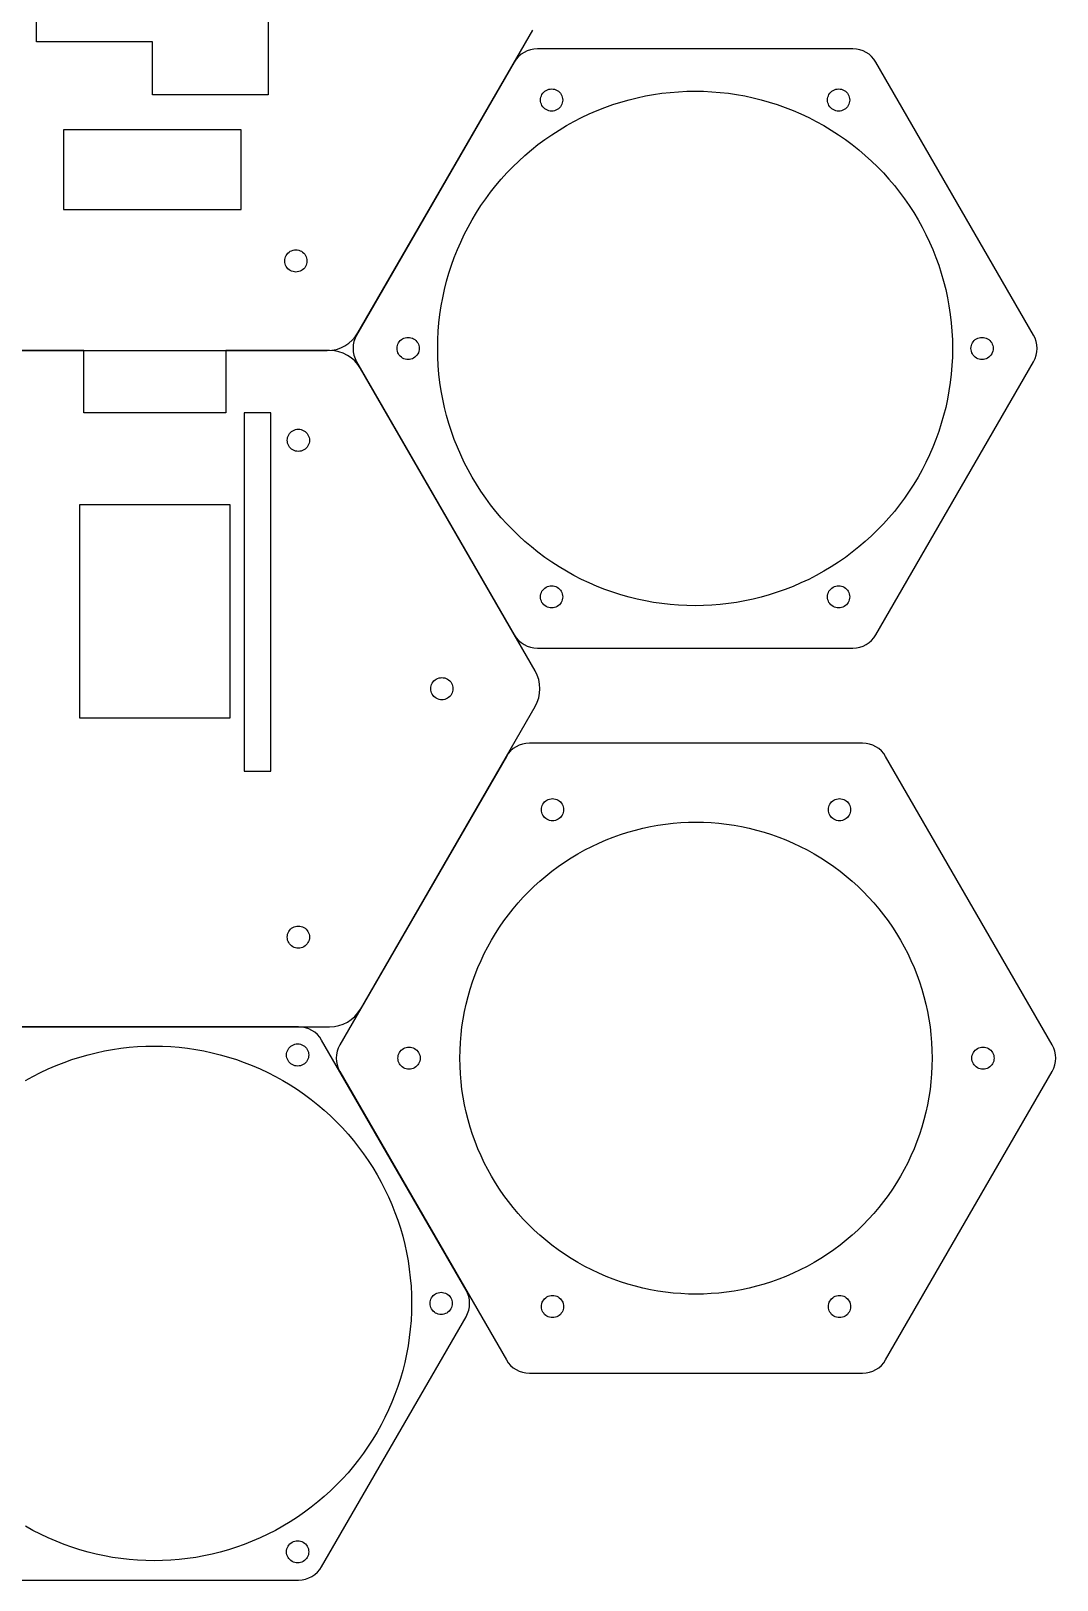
# Model space of a CAD drawing. Extents: x 5 to 216, y 5 to 284.
# Drawn here: x 100.6 to 216.2, y 5.1 to 179.6 of the extents above; entities that cross this region are included whole.
import ezdxf

# ---------------------------------------------------------------- set-up
doc = ezdxf.new("R2010")
doc.units = 0
doc.layers.add('Layer_1', color=7, linetype='CONTINUOUS')

msp = doc.modelspace()

# ---------------------------------------------------------------- linework, layer by layer
at = {"layer": 'Layer_1', "color": 7}
for p, q in [((101.239788, 178.425167), (101.239788, 212.82517)), ((127.339788, 212.82517), (127.339788, 178.425167)), ((114.289788, 178.425167), (101.239788, 178.425167)), ((114.289788, 172.425167), (114.289788, 178.425167)), ((127.339788, 178.425167), (127.339788, 172.425167)), ((137.444488, 145.614932), (157.135088, 179.720049)), ((193.198958, 177.634373), (157.663058, 177.634373)), ((155.064988, 176.134373), (137.297038, 145.359382)), ((213.564988, 145.359382), (195.797038, 176.134373)), ((124.339788, 172.425167), (114.289788, 172.425167)), ((127.339788, 172.425167), (124.339788, 172.425167)), ((158.016018, 171.857982), (158.016018, 171.857982)), ((190.346008, 171.857982), (190.346008, 171.857982)), ((104.289788, 168.500049), (104.289788, 159.500049)), ((124.289788, 168.500049), (104.289788, 168.500049)), ((124.289788, 159.500049), (124.289788, 168.500049)), ((104.289788, 159.500049), (124.289788, 159.500049)), ((129.204788, 153.72145), (129.204788, 153.72145)), ((94.599188, 143.614932), (133.980388, 143.614932)), ((106.572268, 143.614116), (94.881668, 143.614116)), ((106.572268, 136.614116), (106.572268, 143.614116)), ((134.262868, 143.614116), (122.572268, 143.614116)), ((122.572268, 143.614116), (122.572268, 136.614116)), ((141.851008, 143.859382), (141.851008, 143.859382)), ((146.430998, 143.859382), (146.430998, 143.859382)), ((206.511018, 143.859382), (206.511018, 143.859382)), ((122.572268, 136.614116), (106.572268, 136.614116)), ((127.622268, 136.614116), (124.622268, 136.614116)), ((124.622268, 136.614116), (124.622268, 102.214113)), ((127.622268, 102.214113), (127.622268, 136.614116)), ((129.487268, 133.507596), (129.487268, 133.507596)), ((123.072268, 126.214113), (106.072268, 126.214113)), ((106.072268, 126.214113), (106.072268, 102.214113)), ((123.072268, 102.214113), (123.072268, 126.214113)), ((158.016018, 115.86078), (158.016018, 115.86078)), ((190.346008, 115.86078), (190.346008, 115.86078)), ((157.663058, 110.084391), (193.198958, 110.084391)), ((145.652268, 105.508996), (145.652268, 105.508996)), ((137.726968, 69.403878), (157.417568, 103.508995)), ((106.072268, 102.214113), (123.072268, 102.214113)), ((124.622268, 102.214113), (124.622268, 98.614113)), ((127.622268, 98.614113), (127.622268, 102.214113)), ((124.622268, 98.614113), (124.622268, 96.214113)), ((127.622268, 96.214113), (127.622268, 98.614113)), ((154.166018, 97.876401), (135.398068, 65.36936)), ((124.622268, 96.214113), (127.622268, 96.214113)), ((158.117038, 91.86796), (158.117038, 91.86796)), ((190.447041, 91.86796), (190.447041, 91.86796)), ((129.487268, 77.510396), (129.487268, 77.510396)), ((94.881668, 67.403878), (134.262868, 67.403878)), ((130.760168, 67.403834), (98.224268, 67.403834)), ((129.407218, 64.22552), (129.407218, 64.22552)), ((141.952048, 63.86936), (141.952048, 63.86936)), ((148.93204, 63.86936), (148.93204, 63.86936)), ((206.612042, 63.86936), (206.612042, 63.86936)), ((145.572228, 36.22692), (145.572228, 36.22692)), ((158.117038, 35.870758), (158.117038, 35.870758)), ((190.447041, 35.870758), (190.447041, 35.870758)), ((133.358238, 6.550005), (149.626188, 34.72692)), ((129.407218, 8.228318), (129.407218, 8.228318)), ((98.224268, 5.050005), (130.760168, 5.050005))]:
    msp.add_line(p, q, dxfattribs=at)
for points in [[(157.663058, 177.634373), (156.591263, 177.634371), (155.600885, 177.062574), (155.064988, 176.134373)], [(195.797038, 176.134373), (195.261139, 177.062577), (194.270756, 177.634374), (193.198958, 177.634373)], [(158.016018, 171.857982), (158.016018, 172.304564), (158.254266, 172.717223), (158.641018, 172.940514)], [(158.641018, 172.940514), (159.027769, 173.163805), (159.504266, 173.163805), (159.891018, 172.940514)], [(159.891018, 172.940514), (160.277769, 172.717223), (160.516018, 172.304564), (160.516018, 171.857982)], [(160.930998, 168.974118), (169.903629, 174.154469), (180.958367, 174.154469), (189.930998, 168.974118)], [(190.346008, 171.857982), (190.346008, 172.304564), (190.584256, 172.717223), (190.971008, 172.940514)], [(190.971008, 172.940514), (191.357759, 173.163805), (191.834256, 173.163805), (192.221008, 172.940514)], [(192.221008, 172.940514), (192.607759, 172.717223), (192.846008, 172.304564), (192.846008, 171.857982)], [(158.641018, 170.77545), (158.254266, 170.998741), (158.016018, 171.4114), (158.016018, 171.857982)], [(160.516018, 171.857982), (160.516018, 171.4114), (160.277769, 170.998741), (159.891018, 170.77545)], [(190.971008, 170.77545), (190.584256, 170.998741), (190.346008, 171.4114), (190.346008, 171.857982)], [(192.846008, 171.857982), (192.846008, 171.4114), (192.607759, 170.998741), (192.221008, 170.77545)], [(159.891018, 170.77545), (159.504266, 170.552159), (159.027769, 170.552159), (158.641018, 170.77545)], [(192.221008, 170.77545), (191.834256, 170.552159), (191.357759, 170.552159), (190.971008, 170.77545)], [(146.430998, 143.859382), (146.430998, 154.220084), (151.958367, 163.793767), (160.930998, 168.974118)], [(189.930998, 168.974118), (198.903629, 163.793767), (204.430998, 154.220084), (204.430998, 143.859382)], [(129.204788, 153.72145), (129.204788, 154.168032), (129.443036, 154.580691), (129.829788, 154.803982)], [(129.829788, 152.638918), (129.443036, 152.862209), (129.204788, 153.274868), (129.204788, 153.72145)], [(129.829788, 154.803982), (130.216539, 155.027273), (130.693036, 155.027273), (131.079788, 154.803982)], [(131.079788, 154.803982), (131.466539, 154.580691), (131.704788, 154.168032), (131.704788, 153.72145)], [(131.704788, 153.72145), (131.704788, 153.274868), (131.466539, 152.862209), (131.079788, 152.638918)], [(131.079788, 152.638918), (130.693036, 152.415627), (130.216539, 152.415627), (129.829788, 152.638918)], [(133.980388, 143.614932), (135.40945, 143.614932), (136.729957, 144.377328), (137.444488, 145.614932)], [(137.297038, 145.359382), (136.761139, 144.431178), (136.761139, 143.287585), (137.297038, 142.359382)], [(141.851008, 143.859382), (141.851008, 144.305964), (142.089256, 144.718622), (142.476008, 144.941913)], [(142.476008, 144.941913), (142.862759, 145.165204), (143.339256, 145.165204), (143.726008, 144.941913)], [(143.726008, 144.941913), (144.112759, 144.718622), (144.351008, 144.305964), (144.351008, 143.859382)], [(206.511018, 143.859382), (206.511018, 144.305964), (206.749266, 144.718622), (207.136018, 144.941913)], [(207.136018, 144.941913), (207.522769, 145.165204), (207.999266, 145.165204), (208.386018, 144.941913)], [(208.386018, 144.941913), (208.772769, 144.718622), (209.011018, 144.305964), (209.011018, 143.859382)], [(213.564988, 142.359382), (214.100886, 143.287585), (214.100886, 144.431178), (213.564988, 145.359382)], [(137.726968, 141.614116), (137.012437, 142.85172), (135.69193, 143.614115), (134.262868, 143.614116)], [(142.476008, 142.77685), (142.089256, 143.000141), (141.851008, 143.4128), (141.851008, 143.859382)], [(144.351008, 143.859382), (144.351008, 143.4128), (144.112759, 143.000141), (143.726008, 142.77685)], [(160.930998, 118.744645), (151.958367, 123.924996), (146.430998, 133.49868), (146.430998, 143.859382)], [(204.430998, 143.859382), (204.430998, 133.49868), (198.903629, 123.924996), (189.930998, 118.744645)], [(207.136018, 142.77685), (206.749266, 143.000141), (206.511018, 143.4128), (206.511018, 143.859382)], [(209.011018, 143.859382), (209.011018, 143.4128), (208.772769, 143.000141), (208.386018, 142.77685)], [(137.297038, 142.359382), (137.297038, 142.359382), (155.064988, 111.584391), (155.064988, 111.584391)], [(157.417568, 107.508995), (157.417568, 107.508995), (137.726968, 141.614116), (137.726968, 141.614116)], [(143.726008, 142.77685), (143.339256, 142.553559), (142.862759, 142.553559), (142.476008, 142.77685)], [(195.797038, 111.584391), (195.797038, 111.584391), (213.564988, 142.359382), (213.564988, 142.359382)], [(208.386018, 142.77685), (207.999266, 142.553559), (207.522769, 142.553559), (207.136018, 142.77685)], [(129.487268, 133.507596), (129.487268, 133.954178), (129.725516, 134.366837), (130.112268, 134.590128)], [(130.112268, 134.590128), (130.499019, 134.813419), (130.975516, 134.813419), (131.362268, 134.590128)], [(131.362268, 134.590128), (131.749019, 134.366837), (131.987268, 133.954178), (131.987268, 133.507596)], [(130.112268, 132.425064), (129.725516, 132.648355), (129.487268, 133.061014), (129.487268, 133.507596)], [(131.987268, 133.507596), (131.987268, 133.061014), (131.749019, 132.648355), (131.362268, 132.425064)], [(131.362268, 132.425064), (130.975516, 132.201773), (130.499019, 132.201773), (130.112268, 132.425064)], [(189.930998, 118.744645), (180.958367, 113.564294), (169.903629, 113.564294), (160.930998, 118.744645)], [(158.641018, 116.943312), (159.027769, 117.166603), (159.504266, 117.166603), (159.891018, 116.943312)], [(190.971008, 116.943312), (191.357759, 117.166603), (191.834256, 117.166603), (192.221008, 116.943312)], [(158.016018, 115.86078), (158.016018, 116.307362), (158.254266, 116.720021), (158.641018, 116.943312)], [(158.641018, 114.778248), (158.254266, 115.001539), (158.016018, 115.414198), (158.016018, 115.86078)], [(159.891018, 116.943312), (160.277769, 116.720021), (160.516018, 116.307362), (160.516018, 115.86078)], [(160.516018, 115.86078), (160.516018, 115.414198), (160.277769, 115.001539), (159.891018, 114.778248)], [(190.346008, 115.86078), (190.346008, 116.307362), (190.584256, 116.720021), (190.971008, 116.943312)], [(190.971008, 114.778248), (190.584256, 115.001539), (190.346008, 115.414198), (190.346008, 115.86078)], [(192.221008, 116.943312), (192.607759, 116.720021), (192.846008, 116.307362), (192.846008, 115.86078)], [(192.846008, 115.86078), (192.846008, 115.414198), (192.607759, 115.001539), (192.221008, 114.778248)], [(159.891018, 114.778248), (159.504266, 114.554957), (159.027769, 114.554957), (158.641018, 114.778248)], [(192.221008, 114.778248), (191.834256, 114.554957), (191.357759, 114.554957), (190.971008, 114.778248)], [(155.064988, 111.584391), (155.600885, 110.656189), (156.591263, 110.084393), (157.663058, 110.084391)], [(193.198958, 110.084391), (194.270756, 110.084389), (195.261139, 110.656186), (195.797038, 111.584391)], [(145.652268, 105.508996), (145.652268, 105.955578), (145.890516, 106.368237), (146.277268, 106.591528)], [(146.277268, 106.591528), (146.664019, 106.814819), (147.140516, 106.814819), (147.527268, 106.591528)], [(147.527268, 106.591528), (147.914019, 106.368237), (148.152268, 105.955578), (148.152268, 105.508996)], [(157.417568, 103.508995), (158.132099, 104.746599), (158.132099, 106.27139), (157.417568, 107.508995)], [(146.277268, 104.426464), (145.890516, 104.649755), (145.652268, 105.062414), (145.652268, 105.508996)], [(148.152268, 105.508996), (148.152268, 105.062414), (147.914019, 104.649755), (147.527268, 104.426464)], [(147.527268, 104.426464), (147.140516, 104.203173), (146.664019, 104.203173), (146.277268, 104.426464)], [(156.764098, 99.376401), (155.6923, 99.376402), (154.701917, 98.804605), (154.166018, 97.876401)], [(194.299992, 99.376401), (194.299992, 99.376401), (156.764098, 99.376401), (156.764098, 99.376401)], [(196.898068, 97.876401), (196.362169, 98.804604), (195.371788, 99.376401), (194.299992, 99.376401)], [(215.666017, 65.36936), (215.666017, 65.36936), (196.898068, 97.876401), (196.898068, 97.876401)], [(158.117038, 91.86796), (158.117038, 92.314542), (158.355286, 92.727201), (158.742038, 92.950492)], [(158.742038, 92.950492), (159.128789, 93.173783), (159.605286, 93.173783), (159.992038, 92.950492)], [(159.992038, 92.950492), (160.378789, 92.727201), (160.617038, 92.314542), (160.617038, 91.86796)], [(190.447041, 91.86796), (190.447041, 92.314542), (190.685289, 92.727201), (191.072041, 92.950492)], [(191.072041, 92.950492), (191.458792, 93.173783), (191.935289, 93.173783), (192.322041, 92.950492)], [(192.322041, 92.950492), (192.708792, 92.727201), (192.947041, 92.314542), (192.947041, 91.86796)], [(158.742038, 90.785428), (158.355286, 91.008719), (158.117038, 91.421378), (158.117038, 91.86796)], [(160.617038, 91.86796), (160.617038, 91.421378), (160.378789, 91.008719), (159.992038, 90.785428)], [(162.23204, 86.905635), (170.462108, 91.657268), (180.601971, 91.657268), (188.83204, 86.905635)], [(191.072041, 90.785428), (190.685289, 91.008719), (190.447041, 91.421378), (190.447041, 91.86796)], [(192.947041, 91.86796), (192.947041, 91.421378), (192.708792, 91.008719), (192.322041, 90.785428)], [(159.992038, 90.785428), (159.605286, 90.562137), (159.128789, 90.562137), (158.742038, 90.785428)], [(192.322041, 90.785428), (191.935289, 90.562137), (191.458792, 90.562137), (191.072041, 90.785428)], [(148.93204, 63.86936), (148.93204, 73.372624), (154.001971, 82.154003), (162.23204, 86.905635)], [(188.83204, 86.905635), (197.062108, 82.154003), (202.13204, 73.372624), (202.13204, 63.86936)], [(129.487268, 77.510396), (129.487268, 77.956978), (129.725516, 78.369637), (130.112268, 78.592928)], [(130.112268, 78.592928), (130.499019, 78.816219), (130.975516, 78.816219), (131.362268, 78.592928)], [(131.362268, 78.592928), (131.749019, 78.369637), (131.987268, 77.956978), (131.987268, 77.510396)], [(130.112268, 76.427864), (129.725516, 76.651155), (129.487268, 77.063814), (129.487268, 77.510396)], [(131.987268, 77.510396), (131.987268, 77.063814), (131.749019, 76.651155), (131.362268, 76.427864)], [(131.362268, 76.427864), (130.975516, 76.204573), (130.499019, 76.204573), (130.112268, 76.427864)], [(134.262868, 67.403878), (135.69193, 67.403878), (137.012437, 68.166274), (137.726968, 69.403878)], [(99.992208, 61.341656), (108.964839, 66.522007), (120.019577, 66.522007), (128.992208, 61.341656)], [(133.358238, 65.903834), (132.822341, 66.832035), (131.831962, 67.403832), (130.760168, 67.403834)], [(129.407218, 64.22552), (129.407218, 64.672102), (129.645466, 65.084761), (130.032218, 65.308052)], [(130.032218, 65.308052), (130.418969, 65.531343), (130.895466, 65.531343), (131.282218, 65.308052)], [(131.282218, 65.308052), (131.668969, 65.084761), (131.907218, 64.672102), (131.907218, 64.22552)], [(149.626188, 37.72692), (149.626188, 37.72692), (133.358238, 65.903834), (133.358238, 65.903834)], [(135.398068, 65.36936), (134.862169, 64.441156), (134.862169, 63.297563), (135.398068, 62.36936)], [(141.952048, 63.86936), (141.952048, 64.315942), (142.190296, 64.7286), (142.577048, 64.951891)], [(142.577048, 64.951891), (142.963799, 65.175182), (143.440296, 65.175182), (143.827048, 64.951891)], [(143.827048, 64.951891), (144.213799, 64.7286), (144.452048, 64.315942), (144.452048, 63.86936)], [(206.612042, 63.86936), (206.612042, 64.315942), (206.85029, 64.7286), (207.237042, 64.951891)], [(207.237042, 64.951891), (207.623793, 65.175182), (208.10029, 65.175182), (208.487042, 64.951891)], [(208.487042, 64.951891), (208.873793, 64.7286), (209.112042, 64.315942), (209.112042, 63.86936)], [(215.666017, 62.36936), (216.201915, 63.297563), (216.201915, 64.441156), (215.666017, 65.36936)], [(130.032218, 63.142988), (129.645466, 63.366279), (129.407218, 63.778938), (129.407218, 64.22552)], [(131.282218, 63.142988), (130.895466, 62.919697), (130.418969, 62.919697), (130.032218, 63.142988)], [(131.907218, 64.22552), (131.907218, 63.778938), (131.668969, 63.366279), (131.282218, 63.142988)], [(142.577048, 62.786828), (142.190296, 63.010119), (141.952048, 63.422778), (141.952048, 63.86936)], [(144.452048, 63.86936), (144.452048, 63.422778), (144.213799, 63.010119), (143.827048, 62.786828)], [(162.23204, 40.833084), (154.001971, 45.584716), (148.93204, 54.366095), (148.93204, 63.86936)], [(202.13204, 63.86936), (202.13204, 54.366095), (197.062108, 45.584716), (188.83204, 40.833084)], [(207.237042, 62.786828), (206.85029, 63.010119), (206.612042, 63.422778), (206.612042, 63.86936)], [(209.112042, 63.86936), (209.112042, 63.422778), (208.873793, 63.010119), (208.487042, 62.786828)], [(128.992208, 61.341656), (137.964839, 56.161305), (143.492208, 46.587622), (143.492208, 36.22692)], [(135.398068, 62.36936), (135.398068, 62.36936), (154.166018, 29.862318), (154.166018, 29.862318)], [(143.827048, 62.786828), (143.440296, 62.563537), (142.963799, 62.563537), (142.577048, 62.786828)], [(196.898068, 29.862318), (196.898068, 29.862318), (215.666017, 62.36936), (215.666017, 62.36936)], [(208.487042, 62.786828), (208.10029, 62.563537), (207.623793, 62.563537), (207.237042, 62.786828)], [(188.83204, 40.833084), (180.601971, 36.081452), (170.462108, 36.081452), (162.23204, 40.833084)], [(145.572228, 36.22692), (145.572228, 36.673502), (145.810476, 37.08616), (146.197228, 37.309451)], [(146.197228, 37.309451), (146.583979, 37.532742), (147.060476, 37.532742), (147.447228, 37.309451)], [(147.447228, 37.309451), (147.833979, 37.08616), (148.072228, 36.673502), (148.072228, 36.22692)], [(149.626188, 34.72692), (150.162086, 35.655123), (150.162086, 36.798716), (149.626188, 37.72692)], [(158.117038, 35.870758), (158.117038, 36.31734), (158.355286, 36.729999), (158.742038, 36.95329)], [(158.742038, 36.95329), (159.128789, 37.176581), (159.605286, 37.176581), (159.992038, 36.95329)], [(159.992038, 36.95329), (160.378789, 36.729999), (160.617038, 36.31734), (160.617038, 35.870758)], [(190.447041, 35.870758), (190.447041, 36.31734), (190.685289, 36.729999), (191.072041, 36.95329)], [(191.072041, 36.95329), (191.458792, 37.176581), (191.935289, 37.176581), (192.322041, 36.95329)], [(192.322041, 36.95329), (192.708792, 36.729999), (192.947041, 36.31734), (192.947041, 35.870758)], [(143.492208, 36.22692), (143.492208, 25.866218), (137.964839, 16.292534), (128.992208, 11.112183)], [(146.197228, 35.144388), (145.810476, 35.367679), (145.572228, 35.780338), (145.572228, 36.22692)], [(147.447228, 35.144388), (147.060476, 34.921097), (146.583979, 34.921097), (146.197228, 35.144388)], [(148.072228, 36.22692), (148.072228, 35.780338), (147.833979, 35.367679), (147.447228, 35.144388)], [(158.742038, 34.788226), (158.355286, 35.011517), (158.117038, 35.424176), (158.117038, 35.870758)], [(160.617038, 35.870758), (160.617038, 35.424176), (160.378789, 35.011517), (159.992038, 34.788226)], [(191.072041, 34.788226), (190.685289, 35.011517), (190.447041, 35.424176), (190.447041, 35.870758)], [(192.947041, 35.870758), (192.947041, 35.424176), (192.708792, 35.011517), (192.322041, 34.788226)], [(159.992038, 34.788226), (159.605286, 34.564935), (159.128789, 34.564935), (158.742038, 34.788226)], [(192.322041, 34.788226), (191.935289, 34.564935), (191.458792, 34.564935), (191.072041, 34.788226)], [(154.166018, 29.862318), (154.701917, 28.934113), (155.6923, 28.362316), (156.764098, 28.362318)], [(194.299992, 28.362318), (195.371788, 28.362318), (196.362169, 28.934115), (196.898068, 29.862318)], [(156.764098, 28.362318), (156.764098, 28.362318), (194.299992, 28.362318), (194.299992, 28.362318)], [(128.992208, 11.112183), (120.019577, 5.931832), (108.964839, 5.931832), (99.992208, 11.112183)], [(129.407218, 8.228318), (129.407218, 8.6749), (129.645466, 9.087559), (130.032218, 9.31085)], [(130.032218, 9.31085), (130.418969, 9.534141), (130.895466, 9.534141), (131.282218, 9.31085)], [(131.282218, 9.31085), (131.668969, 9.087559), (131.907218, 8.6749), (131.907218, 8.228318)], [(130.032218, 7.145786), (129.645466, 7.369077), (129.407218, 7.781736), (129.407218, 8.228318)], [(131.282218, 7.145786), (130.895466, 6.922495), (130.418969, 6.922495), (130.032218, 7.145786)], [(131.907218, 8.228318), (131.907218, 7.781736), (131.668969, 7.369077), (131.282218, 7.145786)], [(130.760168, 5.050005), (131.831962, 5.050007), (132.822341, 5.621803), (133.358238, 6.550005)]]:
    msp.add_open_spline(points, degree=3, dxfattribs=at)

doc.saveas('drawing.dxf')
